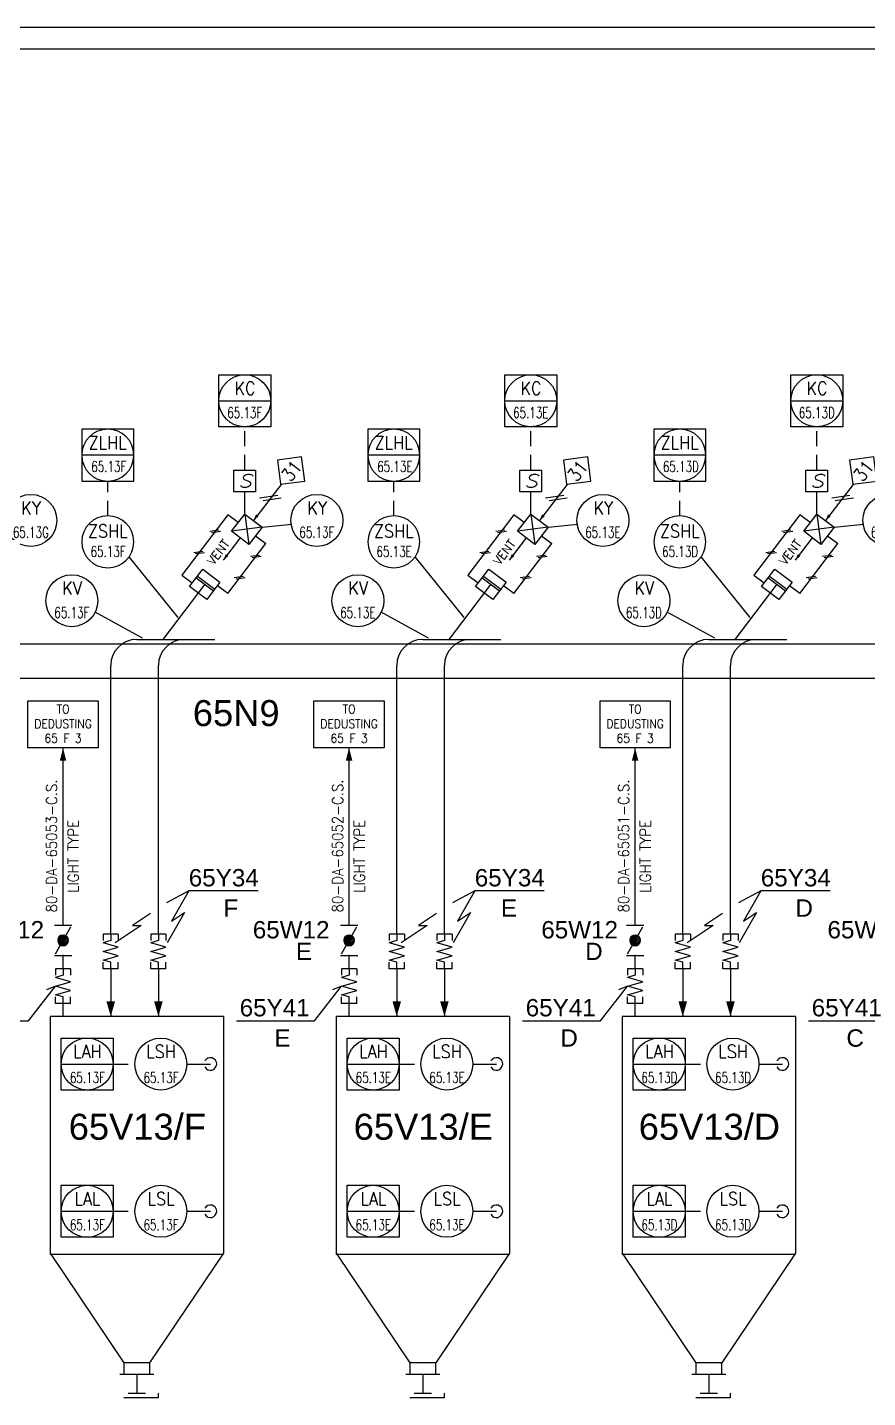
# Model space of a CAD drawing. Extents: x 7 to 110, y -78 to -14.
# Drawn here: x 36.98 to 56.36, y -45.89 to -14.26 of the extents above; entities that cross this region are included whole.
import ezdxf
from ezdxf.enums import TextEntityAlignment as Align

# ---------------------------------------------------------------- set-up
doc = ezdxf.new("R2010")
doc.units = 0
doc.header["$LTSCALE"] = 0.5
doc.header["$MEASUREMENT"] = 0
doc.linetypes.add('TRATT2', pattern=[1.1, 0.7, -0.4])
doc.layers.get('0').update_dxf_attribs({"linetype": 'CONTINUOUS'})
for name, color, linetype in [('GREEN', 92, 'CONTINUOUS'), ('RED', 1, 'CONTINUOUS'), ('S', 7, 'CONTINUOUS'), ('TRATT2', 5, 'TRATT2'), ('Y', 92, 'CONTINUOUS')]:
    doc.layers.add(name, color=color, linetype=linetype)
doc.styles.add('A4', font='arial.ttf', dxfattribs={"height": 0.4})
doc.styles.add('A6', font='arial.ttf', dxfattribs={"height": 0.6})
doc.styles.add('S', font='ITALIC', dxfattribs={"height": 6})
doc.styles.add('S15', font='SIMPLEX', dxfattribs={"width": 0.9, "height": 0.15})
doc.styles.add('S2', font='SIMPLEX', dxfattribs={"height": 0.2})
doc.styles.add('S25', font='SIMPLEX', dxfattribs={"width": 0.9, "height": 0.25})
doc.styles.add('S25S', font='SIMPLEX', dxfattribs={"width": 0.7, "height": 0.25})
doc.styles.add('S2S', font='SIMPLEX', dxfattribs={"width": 0.7, "height": 0.2})
doc.styles.add('S3', font='SIMPLEX', dxfattribs={"width": 0.9, "height": 0.3})

# ---------------------------------------------------------------- blocks, each defined once
blk = doc.blocks.new('STRUM0')
blk.add_circle((0, 0), 0.6)
at = {"style": 'S3', "width": 0.9}
blk.add_attdef('2', text='', height=0.3, dxfattribs=at).set_placement((0.005, 0.139), align=Align.CENTER)
at = {"layer": 'S', "style": 'S25', "width": 0.9}
blk.add_attdef('1', text='', height=0.25, dxfattribs=at).set_placement((0.005, -0.436), align=Align.CENTER)
blk = doc.blocks.new('NOMEN', base_point=(35, 22))
for p, q in [((35, 22.8), (34.6, 22.4)), ((35.4, 22.4), (35, 22.8)), ((34.6, 22.4), (35, 22)), ((35, 22), (35.4, 22.4))]:
    blk.add_line(p, q)
at = {"style": 'S3', "width": 0.9}
blk.add_attdef('1', text='', height=0.3, dxfattribs=at).set_placement((35, 22.236), align=Align.CENTER)
blk = doc.blocks.new('STRUMC')
blk.add_line((-0.6, 0), (0.6, 0))
blk.add_lwpolyline([(-0.6, 0.6), (0.6, 0.6), (0.6, -0.6), (-0.6, -0.6), (-0.6, 0.6)])
blk.add_circle((0, 0), 0.6)
at = {"style": 'S3', "width": 0.9}
blk.add_attdef('2', text='', height=0.3, dxfattribs=at).set_placement((0.005, 0.139), align=Align.CENTER)
at = {"style": 'S2'}
for tag, p in [('3', (0.8, 0.4)), ('4', (0.8, 0.1))]:
    blk.add_attdef(tag, p, '', height=0.2, dxfattribs=at)
at = {"layer": 'S', "style": 'S25', "width": 0.9}
blk.add_attdef('1', text='', height=0.25, dxfattribs=at).set_placement((0.005, -0.436), align=Align.CENTER)
blk = doc.blocks.new('COMPNEU', base_point=(32.45, 18.2))
for p, q in [((32.6, 18.35), (32.3, 18.05)), ((32.7, 18.35), (32.4, 18.05))]:
    blk.add_line(p, q)
blk = doc.blocks.new('FRECC1', base_point=(50.2, 51.5))
blk.add_solid([(50.2, 51.5), (50.5, 51.575), (50.5, 51.425)])
blk = doc.blocks.new('PRESA', base_point=(1.75, 0.1))
for p, q in [((1.5, 0.1), (1.5, 0.6)), ((1.5, 0.6), (2, 0.6)), ((2, 0.6), (2, 0.1)), ((2, 0.1), (1.5, 0.1))]:
    blk.add_line(p, q)
at = {"style": 'S', "width": 1.2}
blk.add_attdef('1', text='', height=0.3, dxfattribs=at).set_placement((1.75, 0.2), align=Align.CENTER)
blk = doc.blocks.new('*X5')
for p, q in [((12.778, 29.501), (12.903, 29.626)), ((12.782, 29.47), (12.934, 29.622)), ((12.786, 29.544), (12.86, 29.618)), ((12.792, 29.444), (12.96, 29.612)), ((12.806, 29.423), (12.981, 29.598)), ((12.823, 29.405), (12.999, 29.581)), ((12.844, 29.391), (13.013, 29.56)), ((12.87, 29.38), (13.023, 29.534)), ((12.9, 29.376), (13.028, 29.504)), ((12.942, 29.382), (13.022, 29.462))]:
    blk.add_line(p, q)
blk = doc.blocks.new('B', base_point=(54.6, 16))
at = {"layer": 'S'}
for p, q in [((54.6, 16.2), (54.6, 15.8)), ((54.641, 15.822), (55.265, 16.18)), ((55.3, 16.2), (55.3, 15.8))]:
    blk.add_line(p, q, dxfattribs=at)
blk.add_circle((54.953, 16.001), 0.125, dxfattribs=at)
blk.add_blockref('*X5', (42.05, -13.5), dxfattribs=at)
at = {"layer": 'S', "style": 'S2S', "width": 0.7}
for p in [(54.95, 16.3), (54.95, 15.5)]:
    blk.add_attdef('B', text='', height=0.2, dxfattribs=at).set_placement(p, align=Align.CENTER)
blk = doc.blocks.new('FLESS', base_point=(26.3, 5.675))
for p, q in [((25.5, 5.85), (25.65, 5.85)), ((25.5, 5.5), (25.5, 5.85)), ((25.65, 5.675), (25.7, 5.85)), ((25.7, 5.85), (25.8, 5.5)), ((25.8, 5.5), (25.9, 5.85)), ((25.9, 5.85), (26, 5.5)), ((26, 5.5), (26.1, 5.85)), ((26.15, 5.675), (26.1, 5.85)), ((26.3, 5.85), (26.15, 5.85)), ((26.3, 5.5), (26.3, 5.85)), ((25.5, 5.675), (25.65, 5.675)), ((25.5, 5.5), (25.65, 5.5)), ((26.3, 5.675), (26.15, 5.675)), ((26.3, 5.5), (26.15, 5.5))]:
    blk.add_line(p, q)
blk = doc.blocks.new('FRECC2', base_point=(19.5, 44))
at = {"layer": 'RED'}
blk.add_solid([(19.5, 44), (19.85, 44.1), (19.85, 43.9)], dxfattribs=at)
blk = doc.blocks.new('LINEA')
at = {"layer": 'S', "style": 'S25', "width": 0.9}
blk.add_attdef('LINE', (0, 0.14), '', height=0.25, dxfattribs=at)
blk = doc.blocks.new('STRUM', base_point=(33, 38))
blk.add_circle((33, 38), 0.6)
at = {"width": 0.9}
for tag, height, style, p in [('2', 0.3, 'S3', (33, 38.1)), ('1', 0.25, 'S25', (33, 37.6))]:
    blk.add_attdef(tag, text='', height=height, dxfattribs=dict(at, style=style)).set_placement(p, align=Align.CENTER)

msp = doc.modelspace()

# ---------------------------------------------------------------- linework, layer by layer
for p, q in [((109.874, -14.261), (6.7, -14.261)), ((41.993, -25.493), (41.993, -24.978)), ((42.829, -24.809), (42.192, -25.644)), ((48.593, -25.493), (48.593, -24.978)), ((49.429, -24.809), (48.792, -25.644)), ((55.193, -25.493), (55.193, -24.978)), ((56.029, -24.809), (55.392, -25.644)), ((41.603, -25.51), (40.542, -26.901)), ((41.842, -25.691), (41.603, -25.51)), ((41.69, -25.89), (41.993, -25.493)), ((41.993, -25.493), (42.391, -25.796)), ((41.993, -25.493), (42.088, -26.193)), ((48.203, -25.51), (47.142, -26.901)), ((48.442, -25.691), (48.203, -25.51)), ((48.29, -25.89), (48.593, -25.493)), ((48.593, -25.493), (48.991, -25.796)), ((48.593, -25.493), (48.688, -26.193)), ((54.803, -25.51), (53.742, -26.901)), ((55.042, -25.691), (54.803, -25.51)), ((54.89, -25.89), (55.193, -25.493)), ((55.193, -25.493), (55.591, -25.796)), ((55.193, -25.493), (55.288, -26.193)), ((42.391, -25.796), (41.69, -25.89)), ((42.088, -26.193), (41.69, -25.89)), ((42.391, -25.796), (42.088, -26.193)), ((42.391, -25.796), (43.076, -25.728)), ((48.991, -25.796), (48.29, -25.89)), ((48.688, -26.193), (48.29, -25.89)), ((48.991, -25.796), (48.688, -26.193)), ((48.991, -25.796), (49.676, -25.728)), ((55.591, -25.796), (54.89, -25.89)), ((55.288, -26.193), (54.89, -25.89)), ((55.591, -25.796), (55.288, -26.193)), ((55.591, -25.796), (56.276, -25.728)), ((41.889, -26.042), (41.495, -26.559)), ((41.599, -27.33), (42.478, -26.177)), ((42.239, -25.995), (42.478, -26.177)), ((48.489, -26.042), (48.095, -26.559)), ((48.199, -27.33), (49.078, -26.177)), ((48.839, -25.995), (49.078, -26.177)), ((55.089, -26.042), (54.695, -26.559)), ((54.799, -27.33), (55.678, -26.177)), ((55.439, -25.995), (55.678, -26.177)), ((39.32, -26.481), (40.451, -27.883)), ((45.92, -26.481), (47.051, -27.883)), ((52.52, -26.481), (53.651, -27.883)), ((40.72, -27.163), (41.023, -26.765)), ((41.023, -26.765), (41.421, -27.068)), ((47.32, -27.163), (47.623, -26.765)), ((47.623, -26.765), (48.021, -27.068)), ((53.92, -27.163), (54.223, -26.765)), ((54.223, -26.765), (54.621, -27.068)), ((41.07, -27.115), (40.1, -28.388)), ((40.542, -26.901), (40.78, -27.083)), ((41.117, -27.466), (40.72, -27.163)), ((40.871, -26.964), (41.269, -27.267)), ((40.902, -26.924), (41.299, -27.227)), ((41.421, -27.068), (41.117, -27.466)), ((41.599, -27.33), (41.36, -27.148)), ((47.67, -27.115), (46.7, -28.388)), ((47.142, -26.901), (47.38, -27.083)), ((47.717, -27.466), (47.32, -27.163)), ((47.471, -26.964), (47.869, -27.267)), ((47.502, -26.924), (47.899, -27.227)), ((48.021, -27.068), (47.717, -27.466)), ((48.199, -27.33), (47.96, -27.148)), ((54.27, -27.115), (53.3, -28.388)), ((53.742, -26.901), (53.98, -27.083)), ((54.317, -27.466), (53.92, -27.163)), ((54.071, -26.964), (54.469, -27.267)), ((54.102, -26.924), (54.499, -27.227)), ((54.621, -27.068), (54.317, -27.466)), ((54.799, -27.33), (54.56, -27.148)), ((39.636, -28.357), (38.541, -27.761)), ((46.236, -28.357), (45.141, -27.761)), ((52.836, -28.357), (51.741, -27.761)), ((37.8, -34.988), (37.8, -30.888)), ((44.4, -34.988), (44.4, -30.888)), ((51, -34.988), (51, -30.888)), ((37.8, -35.988), (37.8, -35.668)), ((44.4, -35.988), (44.4, -35.668)), ((51, -35.988), (51, -35.668)), ((37.8, -37.088), (37.8, -36.713)), ((44.4, -37.088), (44.4, -36.713)), ((51, -37.088), (51, -36.713)), ((40.656, -38.188), (41.2, -38.188)), ((47.256, -38.188), (47.8, -38.188)), ((53.856, -38.188), (54.4, -38.188)), ((40.656, -41.588), (41.2, -41.588)), ((47.256, -41.588), (47.8, -41.588)), ((53.856, -41.588), (54.4, -41.588)), ((39.3, -45.788), (39.7, -45.788)), ((40, -45.888), (40, -45.788)), ((45.9, -45.788), (46.3, -45.788)), ((46.6, -45.888), (46.6, -45.788)), ((52.5, -45.788), (52.9, -45.788)), ((53.2, -45.888), (53.2, -45.788)), ((39.2, -45.888), (40, -45.888)), ((45.8, -45.888), (46.6, -45.888)), ((52.4, -45.888), (53.2, -45.888))]:
    msp.add_line(p, q)
for points in [[(40.7, -34.188), (40.185, -34.465)], [(42.3, -34.188), (40.7, -34.188), (40.3, -34.888), (40.6, -34.688), (40.2, -35.388)], [(47.3, -34.188), (46.785, -34.465)], [(48.9, -34.188), (47.3, -34.188), (46.9, -34.888), (47.2, -34.688), (46.8, -35.388)], [(53.9, -34.188), (53.385, -34.465)], [(55.5, -34.188), (53.9, -34.188), (53.5, -34.888), (53.8, -34.688), (53.4, -35.388)], [(39.815, -34.711), (39.4, -34.988), (39.6, -34.988), (39, -35.388)], [(46.415, -34.711), (46, -34.988), (46.2, -34.988), (45.6, -35.388)], [(53.015, -34.711), (52.6, -34.988), (52.8, -34.988), (52.2, -35.388)], [(35.2, -37.188), (37, -37.188), (37.625, -36.388), (37.417, -36.479)], [(41.8, -37.188), (43.6, -37.188), (44.225, -36.388), (44.017, -36.479)], [(48.4, -37.188), (50.2, -37.188), (50.825, -36.388), (50.617, -36.479)], [(55, -37.188), (56.8, -37.188), (57.425, -36.388), (57.217, -36.479)]]:
    msp.add_lwpolyline(points)
for centre in [(41.2, -38.188), (47.8, -38.188), (54.4, -38.188), (41.2, -41.588), (47.8, -41.588), (54.4, -41.588)]:
    msp.add_arc(centre, 0.145, 206.8098, 151.0636)
at = {"layer": 'GREEN'}
for p, q in [((13.1, -28.488), (80.752, -28.488)), ((80.752, -29.288), (13.1, -29.288)), ((39.791, -45.089), (39.202, -45.089)), ((39.202, -45.089), (39.202, -45.348)), ((46.391, -45.089), (45.802, -45.089)), ((45.802, -45.089), (45.802, -45.348)), ((52.991, -45.089), (52.402, -45.089)), ((52.402, -45.089), (52.402, -45.348)), ((39.109, -45.348), (39.891, -45.348)), ((45.709, -45.348), (46.491, -45.348)), ((52.309, -45.348), (53.091, -45.348))]:
    msp.add_line(p, q, dxfattribs=at)
at = {"layer": 'GREEN', "linetype": 'Continuous'}
for p, q in [((41.5, -37.088), (37.5, -37.088)), ((37.5, -37.088), (37.5, -42.588)), ((41.5, -37.088), (41.5, -42.552)), ((48.1, -37.088), (44.1, -37.088)), ((44.1, -37.088), (44.1, -42.588)), ((48.1, -37.088), (48.1, -42.552)), ((54.7, -37.088), (50.7, -37.088)), ((50.7, -37.088), (50.7, -42.588)), ((54.7, -37.088), (54.7, -42.552)), ((37.5, -42.552), (39.202, -45.089)), ((41.5, -42.588), (37.5, -42.588)), ((41.5, -42.552), (39.798, -45.089)), ((44.1, -42.552), (45.802, -45.089)), ((48.1, -42.588), (44.1, -42.588)), ((48.1, -42.552), (46.398, -45.089)), ((50.7, -42.552), (52.402, -45.089)), ((54.7, -42.588), (50.7, -42.588)), ((54.7, -42.552), (52.998, -45.089)), ((39.791, -45.088), (39.791, -45.348)), ((46.391, -45.088), (46.391, -45.348)), ((52.991, -45.088), (52.991, -45.348))]:
    msp.add_line(p, q, dxfattribs=at)
at = {"layer": 'RED'}
for p, q in [((109.374, -14.761), (7.2, -14.761)), ((39.5, -28.388), (41.3, -28.388)), ((46.1, -28.388), (47.9, -28.388)), ((52.7, -28.388), (54.5, -28.388)), ((38.9, -35.188), (38.9, -28.988)), ((40, -35.188), (40, -28.988)), ((45.5, -35.188), (45.5, -28.988)), ((46.6, -35.188), (46.6, -28.988)), ((52.1, -35.188), (52.1, -28.988)), ((53.2, -35.188), (53.2, -28.988)), ((38.9, -35.988), (38.9, -37.088)), ((40, -35.988), (40, -37.088)), ((45.5, -35.988), (45.5, -37.088)), ((46.6, -35.988), (46.6, -37.088)), ((52.1, -35.988), (52.1, -37.088)), ((53.2, -35.988), (53.2, -37.088)), ((39.5, -45.348), (39.5, -45.788)), ((46.1, -45.348), (46.1, -45.788)), ((52.7, -45.348), (52.7, -45.788))]:
    msp.add_line(p, q, dxfattribs=at)
for centre in [(39.5, -28.988), (40.6, -28.988), (46.1, -28.988), (47.2, -28.988), (52.7, -28.988), (53.8, -28.988)]:
    msp.add_arc(centre, 0.6, 90, 180, dxfattribs=at)
at = {"layer": 'S'}
for p, q in [((36.99, -29.808), (38.61, -29.808)), ((36.99, -30.888), (36.99, -29.808)), ((38.61, -29.808), (38.61, -30.888)), ((43.59, -29.808), (45.21, -29.808)), ((43.59, -30.888), (43.59, -29.808)), ((45.21, -29.808), (45.21, -30.888)), ((50.19, -29.808), (51.81, -29.808)), ((50.19, -30.888), (50.19, -29.808)), ((51.81, -29.808), (51.81, -30.888)), ((38.61, -30.888), (36.99, -30.888)), ((45.21, -30.888), (43.59, -30.888)), ((51.81, -30.888), (50.19, -30.888))]:
    msp.add_line(p, q, dxfattribs=at)
at = {"layer": 'TRATT2'}
for p, q in [((41.993, -24.478), (41.993, -23.479)), ((48.593, -24.478), (48.593, -23.479)), ((55.193, -24.478), (55.193, -23.479)), ((38.832, -25.535), (38.832, -24.735)), ((45.432, -25.535), (45.432, -24.735)), ((52.032, -25.535), (52.032, -24.735)), ((38.956, -38.188), (39.456, -38.188)), ((45.556, -38.188), (46.056, -38.188)), ((52.156, -38.188), (52.656, -38.188)), ((38.956, -41.588), (39.456, -41.588)), ((45.556, -41.588), (46.056, -41.588)), ((52.156, -41.588), (52.656, -41.588))]:
    msp.add_line(p, q, dxfattribs=at)

# ---------------------------------------------------------------- block references
ref = msp.add_blockref('STRUMC', (41.993, -22.879))
ref.add_attrib('2', 'KC', dxfattribs={"height": 0.3, "style": 'S3', "width": 0.9}).set_placement((41.999, -22.74), align=Align.CENTER)
ref.add_attrib('1', '65.13F', dxfattribs={"layer": 'S', "height": 0.25, "style": 'S25S', "width": 0.7}).set_placement((41.993, -23.279), align=Align.CENTER)
ref = msp.add_blockref('STRUMC', (48.593, -22.879))
ref.add_attrib('2', 'KC', dxfattribs={"height": 0.3, "style": 'S3', "width": 0.9}).set_placement((48.599, -22.74), align=Align.CENTER)
ref.add_attrib('1', '65.13E', dxfattribs={"layer": 'S', "height": 0.25, "style": 'S25S', "width": 0.7}).set_placement((48.593, -23.279), align=Align.CENTER)
ref = msp.add_blockref('STRUMC', (55.193, -22.879))
ref.add_attrib('2', 'KC', dxfattribs={"height": 0.3, "style": 'S3', "width": 0.9}).set_placement((55.199, -22.74), align=Align.CENTER)
ref.add_attrib('1', '65.13D', dxfattribs={"layer": 'S', "height": 0.25, "style": 'S25S', "width": 0.7}).set_placement((55.193, -23.279), align=Align.CENTER)
ref = msp.add_blockref('STRUMC', (38.832, -24.135), dxfattribs=dict(xscale=-1))
ref.add_attrib('2', 'ZLHL', dxfattribs={"height": 0.3, "style": 'S3', "width": 0.9}).set_placement((38.827, -23.996), align=Align.CENTER)
ref.add_attrib('1', '65.13F', dxfattribs={"layer": 'S', "height": 0.25, "style": 'S25S', "width": 0.7}).set_placement((38.856, -24.522), align=Align.CENTER)
ref = msp.add_blockref('STRUMC', (45.432, -24.135), dxfattribs=dict(xscale=-1))
ref.add_attrib('2', 'ZLHL', dxfattribs={"height": 0.3, "style": 'S3', "width": 0.9}).set_placement((45.427, -23.996), align=Align.CENTER)
ref.add_attrib('1', '65.13E', dxfattribs={"layer": 'S', "height": 0.25, "style": 'S25S', "width": 0.7}).set_placement((45.456, -24.522), align=Align.CENTER)
ref = msp.add_blockref('STRUMC', (52.032, -24.135), dxfattribs=dict(xscale=-1))
ref.add_attrib('2', 'ZLHL', dxfattribs={"height": 0.3, "style": 'S3', "width": 0.9}).set_placement((52.027, -23.996), align=Align.CENTER)
ref.add_attrib('1', '65.13D', dxfattribs={"layer": 'S', "height": 0.25, "style": 'S25S', "width": 0.7}).set_placement((52.056, -24.522), align=Align.CENTER)
for name, p, rotation, values in [('NOMEN', (36.781, -24.732), 52.67035938605023, {'1': '31'}), ('NOMEN', (43.381, -24.732), 52.67035938605023, {'1': '31'}), ('NOMEN', (49.981, -24.732), 52.67035938605023, {'1': '31'}), ('NOMEN', (56.581, -24.732), 52.67035938605023, {'1': '31'}), ('LINEA', (37.8, -34.688), 90, {'LINE': '80-DA-65053-C.S.'}), ('LINEA', (44.4, -34.688), 90, {'LINE': '80-DA-65052-C.S.'}), ('LINEA', (51, -34.688), 90, {'LINE': '80-DA-65051-C.S.'}), ('LINEA', (38.3, -34.388), 90, {'LINE': ' LIGHT TYPE'}), ('LINEA', (44.9, -34.388), 90, {'LINE': ' LIGHT TYPE'}), ('LINEA', (51.5, -34.388), 90, {'LINE': ' LIGHT TYPE'})]:
    msp.add_blockref(name, p, dxfattribs=dict(rotation=rotation)).add_auto_attribs(values)
for p in [(41.993, -24.978), (48.593, -24.978), (55.193, -24.978)]:
    msp.add_blockref('PRESA', p).add_auto_attribs({'1': 'S'})
ref = msp.add_blockref('STRUM0', (37.057, -25.64))
ref.add_attrib('2', 'KY', dxfattribs={"height": 0.3, "style": 'S3', "width": 0.9}).set_placement((37.062, -25.501), align=Align.CENTER)
ref.add_attrib('1', '65.13G', dxfattribs={"layer": 'S', "height": 0.25, "style": 'S25S', "width": 0.7}).set_placement((37.057, -26.04), align=Align.CENTER)
ref = msp.add_blockref('STRUM0', (43.657, -25.64))
ref.add_attrib('2', 'KY', dxfattribs={"height": 0.3, "style": 'S3', "width": 0.9}).set_placement((43.662, -25.501), align=Align.CENTER)
ref.add_attrib('1', '65.13F', dxfattribs={"layer": 'S', "height": 0.25, "style": 'S25S', "width": 0.7}).set_placement((43.657, -26.04), align=Align.CENTER)
ref = msp.add_blockref('STRUM0', (50.257, -25.64))
ref.add_attrib('2', 'KY', dxfattribs={"height": 0.3, "style": 'S3', "width": 0.9}).set_placement((50.262, -25.501), align=Align.CENTER)
ref.add_attrib('1', '65.13E', dxfattribs={"layer": 'S', "height": 0.25, "style": 'S25S', "width": 0.7}).set_placement((50.257, -26.04), align=Align.CENTER)
ref = msp.add_blockref('STRUM0', (56.857, -25.64))
ref.add_attrib('2', 'KY', dxfattribs={"height": 0.3, "style": 'S3', "width": 0.9}).set_placement((56.862, -25.501), align=Align.CENTER)
ref.add_attrib('1', '65.13D', dxfattribs={"layer": 'S', "height": 0.25, "style": 'S25S', "width": 0.7}).set_placement((56.857, -26.04), align=Align.CENTER)
ref = msp.add_blockref('STRUM', (38.832, -26.135), dxfattribs=dict(xscale=-1))
ref.add_attrib('2', 'ZSHL', dxfattribs={"height": 0.3, "style": 'S3', "width": 0.9}).set_placement((38.832, -26.035), align=Align.CENTER)
ref.add_attrib('1', '65.13F', dxfattribs={"layer": 'S', "height": 0.25, "style": 'S25S', "width": 0.7}).set_placement((38.839, -26.483), align=Align.CENTER)
at = {"yscale": 0.5, "zscale": 0.5}
for name, p, xscale, rotation in [('FRECC1', (42.192, -25.644), 0.5000000000000041, 52.67035938605073), ('FRECC1', (48.792, -25.644), 0.5000000000000041, 52.67035938605073), ('FRECC1', (55.392, -25.644), 0.5000000000000041, 52.67035938605073), ('COMPNEU', (41.291, -25.883), 0.5000000000000021, 322.6703593860501), ('COMPNEU', (47.891, -25.883), 0.5000000000000021, 322.6703593860501), ('COMPNEU', (54.491, -25.883), 0.5000000000000021, 322.6703593860501), ('COMPNEU', (40.919, -26.371), 0.5000000000000021, 322.6703593860501), ('FRECC1', (41.495, -26.559), 0.5000000000000041, 52.67035938605073), ('COMPNEU', (42.228, -26.461), 0.5000000000000021, 322.6703593860501), ('COMPNEU', (47.519, -26.371), 0.5000000000000021, 322.6703593860501), ('FRECC1', (48.095, -26.559), 0.5000000000000041, 52.67035938605073), ('COMPNEU', (48.828, -26.461), 0.5000000000000021, 322.6703593860501), ('COMPNEU', (54.119, -26.371), 0.5000000000000021, 322.6703593860501), ('FRECC1', (54.695, -26.559), 0.5000000000000041, 52.67035938605073), ('COMPNEU', (55.428, -26.461), 0.5000000000000021, 322.6703593860501), ('COMPNEU', (41.856, -26.949), 0.5000000000000021, 322.6703593860501), ('COMPNEU', (48.456, -26.949), 0.5000000000000021, 322.6703593860501), ('COMPNEU', (55.056, -26.949), 0.5000000000000021, 322.6703593860501)]:
    msp.add_blockref(name, p, dxfattribs=dict(at, xscale=xscale, rotation=rotation))
ref = msp.add_blockref('STRUM', (45.432, -26.135), dxfattribs=dict(xscale=-1))
ref.add_attrib('2', 'ZSHL', dxfattribs={"height": 0.3, "style": 'S3', "width": 0.9}).set_placement((45.432, -26.035), align=Align.CENTER)
ref.add_attrib('1', '65.13E', dxfattribs={"layer": 'S', "height": 0.25, "style": 'S25S', "width": 0.7}).set_placement((45.439, -26.483), align=Align.CENTER)
ref = msp.add_blockref('STRUM', (52.032, -26.135), dxfattribs=dict(xscale=-1))
ref.add_attrib('2', 'ZSHL', dxfattribs={"height": 0.3, "style": 'S3', "width": 0.9}).set_placement((52.032, -26.035), align=Align.CENTER)
ref.add_attrib('1', '65.13D', dxfattribs={"layer": 'S', "height": 0.25, "style": 'S25S', "width": 0.7}).set_placement((52.039, -26.483), align=Align.CENTER)
ref = msp.add_blockref('STRUM0', (38.003, -27.493))
ref.add_attrib('2', 'KV', dxfattribs={"height": 0.3, "style": 'S3', "width": 0.9}).set_placement((38.008, -27.353), align=Align.CENTER)
ref.add_attrib('1', '65.13F', dxfattribs={"layer": 'S', "height": 0.25, "style": 'S25S', "width": 0.7}).set_placement((38.003, -27.893), align=Align.CENTER)
ref = msp.add_blockref('STRUM0', (44.603, -27.493))
ref.add_attrib('2', 'KV', dxfattribs={"height": 0.3, "style": 'S3', "width": 0.9}).set_placement((44.608, -27.353), align=Align.CENTER)
ref.add_attrib('1', '65.13E', dxfattribs={"layer": 'S', "height": 0.25, "style": 'S25S', "width": 0.7}).set_placement((44.603, -27.893), align=Align.CENTER)
ref = msp.add_blockref('STRUM0', (51.203, -27.493))
ref.add_attrib('2', 'KV', dxfattribs={"height": 0.3, "style": 'S3', "width": 0.9}).set_placement((51.208, -27.353), align=Align.CENTER)
ref.add_attrib('1', '65.13D', dxfattribs={"layer": 'S', "height": 0.25, "style": 'S25S', "width": 0.7}).set_placement((51.203, -27.893), align=Align.CENTER)
for name, p, rotation in [('FRECC1', (37.8, -30.888), 270), ('FRECC1', (44.4, -30.888), 270), ('FRECC1', (51, -30.888), 270), ('FLESS', (38.9, -35.188), 90), ('FLESS', (40, -35.188), 90), ('FLESS', (45.5, -35.188), 90), ('FLESS', (46.6, -35.188), 90), ('FLESS', (52.1, -35.188), 90), ('FLESS', (53.2, -35.188), 90), ('FLESS', (37.8, -35.988), 90), ('FLESS', (44.4, -35.988), 90), ('FLESS', (51, -35.988), 90), ('FRECC2', (38.9, -37.088), 90), ('FRECC2', (40, -37.088), 90), ('FRECC2', (45.5, -37.088), 90), ('FRECC2', (46.6, -37.088), 90), ('FRECC2', (52.1, -37.088), 90), ('FRECC2', (53.2, -37.088), 90)]:
    msp.add_blockref(name, p, dxfattribs=dict(rotation=rotation))
at = {"xscale": -1, "rotation": 270}
for p in [(37.8, -35.688), (44.4, -35.688), (51, -35.688)]:
    msp.add_blockref('B', p, dxfattribs=at)
ref = msp.add_blockref('STRUMC', (38.356, -38.188))
ref.add_attrib('2', 'LAH', dxfattribs={"height": 0.3, "style": 'S3', "width": 0.9}).set_placement((38.361, -38.048), align=Align.CENTER)
ref.add_attrib('1', '65.13F', dxfattribs={"layer": 'S', "height": 0.25, "style": 'S25S', "width": 0.7}).set_placement((38.361, -38.624), align=Align.CENTER)
ref = msp.add_blockref('STRUM0', (40.056, -38.188))
ref.add_attrib('2', 'LSH', dxfattribs={"height": 0.3, "style": 'S3', "width": 0.9}).set_placement((40.061, -38.048), align=Align.CENTER)
ref.add_attrib('1', '65.13F', dxfattribs={"layer": 'S', "height": 0.25, "style": 'S25S', "width": 0.7}).set_placement((40.061, -38.624), align=Align.CENTER)
ref = msp.add_blockref('STRUMC', (44.956, -38.188))
ref.add_attrib('2', 'LAH', dxfattribs={"height": 0.3, "style": 'S3', "width": 0.9}).set_placement((44.961, -38.048), align=Align.CENTER)
ref.add_attrib('1', '65.13E', dxfattribs={"layer": 'S', "height": 0.25, "style": 'S25S', "width": 0.7}).set_placement((44.961, -38.624), align=Align.CENTER)
ref = msp.add_blockref('STRUM0', (46.656, -38.188))
ref.add_attrib('2', 'LSH', dxfattribs={"height": 0.3, "style": 'S3', "width": 0.9}).set_placement((46.661, -38.048), align=Align.CENTER)
ref.add_attrib('1', '65.13E', dxfattribs={"layer": 'S', "height": 0.25, "style": 'S25S', "width": 0.7}).set_placement((46.661, -38.624), align=Align.CENTER)
ref = msp.add_blockref('STRUMC', (51.556, -38.188))
ref.add_attrib('2', 'LAH', dxfattribs={"height": 0.3, "style": 'S3', "width": 0.9}).set_placement((51.561, -38.048), align=Align.CENTER)
ref.add_attrib('1', '65.13D', dxfattribs={"layer": 'S', "height": 0.25, "style": 'S25S', "width": 0.7}).set_placement((51.561, -38.624), align=Align.CENTER)
ref = msp.add_blockref('STRUM0', (53.256, -38.188))
ref.add_attrib('2', 'LSH', dxfattribs={"height": 0.3, "style": 'S3', "width": 0.9}).set_placement((53.261, -38.048), align=Align.CENTER)
ref.add_attrib('1', '65.13D', dxfattribs={"layer": 'S', "height": 0.25, "style": 'S25S', "width": 0.7}).set_placement((53.261, -38.624), align=Align.CENTER)
ref = msp.add_blockref('STRUMC', (38.356, -41.588))
ref.add_attrib('2', 'LAL', dxfattribs={"height": 0.3, "style": 'S3', "width": 0.9}).set_placement((38.361, -41.448), align=Align.CENTER)
ref.add_attrib('1', '65.13F', dxfattribs={"layer": 'S', "height": 0.25, "style": 'S25S', "width": 0.7}).set_placement((38.361, -42.024), align=Align.CENTER)
ref = msp.add_blockref('STRUM0', (40.056, -41.588))
ref.add_attrib('2', 'LSL', dxfattribs={"height": 0.3, "style": 'S3', "width": 0.9}).set_placement((40.061, -41.448), align=Align.CENTER)
ref.add_attrib('1', '65.13F', dxfattribs={"layer": 'S', "height": 0.25, "style": 'S25S', "width": 0.7}).set_placement((40.061, -42.024), align=Align.CENTER)
ref = msp.add_blockref('STRUMC', (44.956, -41.588))
ref.add_attrib('2', 'LAL', dxfattribs={"height": 0.3, "style": 'S3', "width": 0.9}).set_placement((44.961, -41.448), align=Align.CENTER)
ref.add_attrib('1', '65.13E', dxfattribs={"layer": 'S', "height": 0.25, "style": 'S25S', "width": 0.7}).set_placement((44.961, -42.024), align=Align.CENTER)
ref = msp.add_blockref('STRUM0', (46.656, -41.588))
ref.add_attrib('2', 'LSL', dxfattribs={"height": 0.3, "style": 'S3', "width": 0.9}).set_placement((46.661, -41.448), align=Align.CENTER)
ref.add_attrib('1', '65.13E', dxfattribs={"layer": 'S', "height": 0.25, "style": 'S25S', "width": 0.7}).set_placement((46.661, -42.024), align=Align.CENTER)
ref = msp.add_blockref('STRUMC', (51.556, -41.588))
ref.add_attrib('2', 'LAL', dxfattribs={"height": 0.3, "style": 'S3', "width": 0.9}).set_placement((51.561, -41.448), align=Align.CENTER)
ref.add_attrib('1', '65.13D', dxfattribs={"layer": 'S', "height": 0.25, "style": 'S25S', "width": 0.7}).set_placement((51.561, -42.024), align=Align.CENTER)
ref = msp.add_blockref('STRUM0', (53.256, -41.588))
ref.add_attrib('2', 'LSL', dxfattribs={"height": 0.3, "style": 'S3', "width": 0.9}).set_placement((53.261, -41.448), align=Align.CENTER)
ref.add_attrib('1', '65.13D', dxfattribs={"layer": 'S', "height": 0.25, "style": 'S25S', "width": 0.7}).set_placement((53.261, -42.024), align=Align.CENTER)
at = {"layer": 'S', "rotation": 322.6703593860501}
for p in [(42.546, -25.097), (49.146, -25.097), (55.746, -25.097)]:
    msp.add_blockref('COMPNEU', p, dxfattribs=at)

# ---------------------------------------------------------------- texts
at = {"layer": 'S', "style": 'S2'}
for p in [(41.658, -26.18), (48.258, -26.18), (54.858, -26.18)]:
    msp.add_text('VENT', height=0.2, rotation=52.6704, dxfattribs=at).set_placement(p, align=Align.RIGHT)
at = {"layer": 'S', "style": 'S15', "width": 0.9}
for s, p in [('TO', (37.8, -30.097)), ('TO', (44.4, -30.097)), ('TO', (51, -30.097)), ('DEDUSTING', (37.8, -30.435)), ('DEDUSTING', (44.4, -30.435)), ('DEDUSTING', (51, -30.435)), ('65 F 3', (37.8, -30.772)), ('65 F 3', (44.4, -30.772)), ('65 F 3', (51, -30.772))]:
    msp.add_text(s, height=0.2025, dxfattribs=at).set_placement(p, align=Align.CENTER)
at = {"layer": 'Y', "style": 'A6'}
for s, p in [('65N9', (41.796, -30.388)), ('65V13/F', (39.514, -39.936)), ('65V13/E', (46.114, -39.936)), ('65V13/D', (52.714, -39.936))]:
    msp.add_text(s, height=0.6, dxfattribs=at).set_placement(p, align=Align.CENTER)
at = {"layer": 'Y', "style": 'A4'}
for s, p in [('65Y34', (40.7, -34.088)), ('65Y34', (47.3, -34.088)), ('65Y34', (53.9, -34.088)), ('F', (41.5, -34.788)), ('E', (47.903, -34.788)), ('D', (54.7, -34.788)), ('65W12', (35.592, -35.288)), ('65W12', (42.178, -35.288)), ('65W12', (48.835, -35.288)), ('65W12', (55.439, -35.288)), ('E', (43.173, -35.788)), ('D', (49.849, -35.788)), ('65Y41', (41.875, -37.088)), ('65Y41', (48.475, -37.088)), ('65Y41', (55.075, -37.088)), ('E', (42.675, -37.788)), ('D', (49.275, -37.788)), ('C', (55.875, -37.788))]:
    msp.add_text(s, height=0.4, dxfattribs=at).set_placement(p)

doc.saveas('drawing.dxf')
